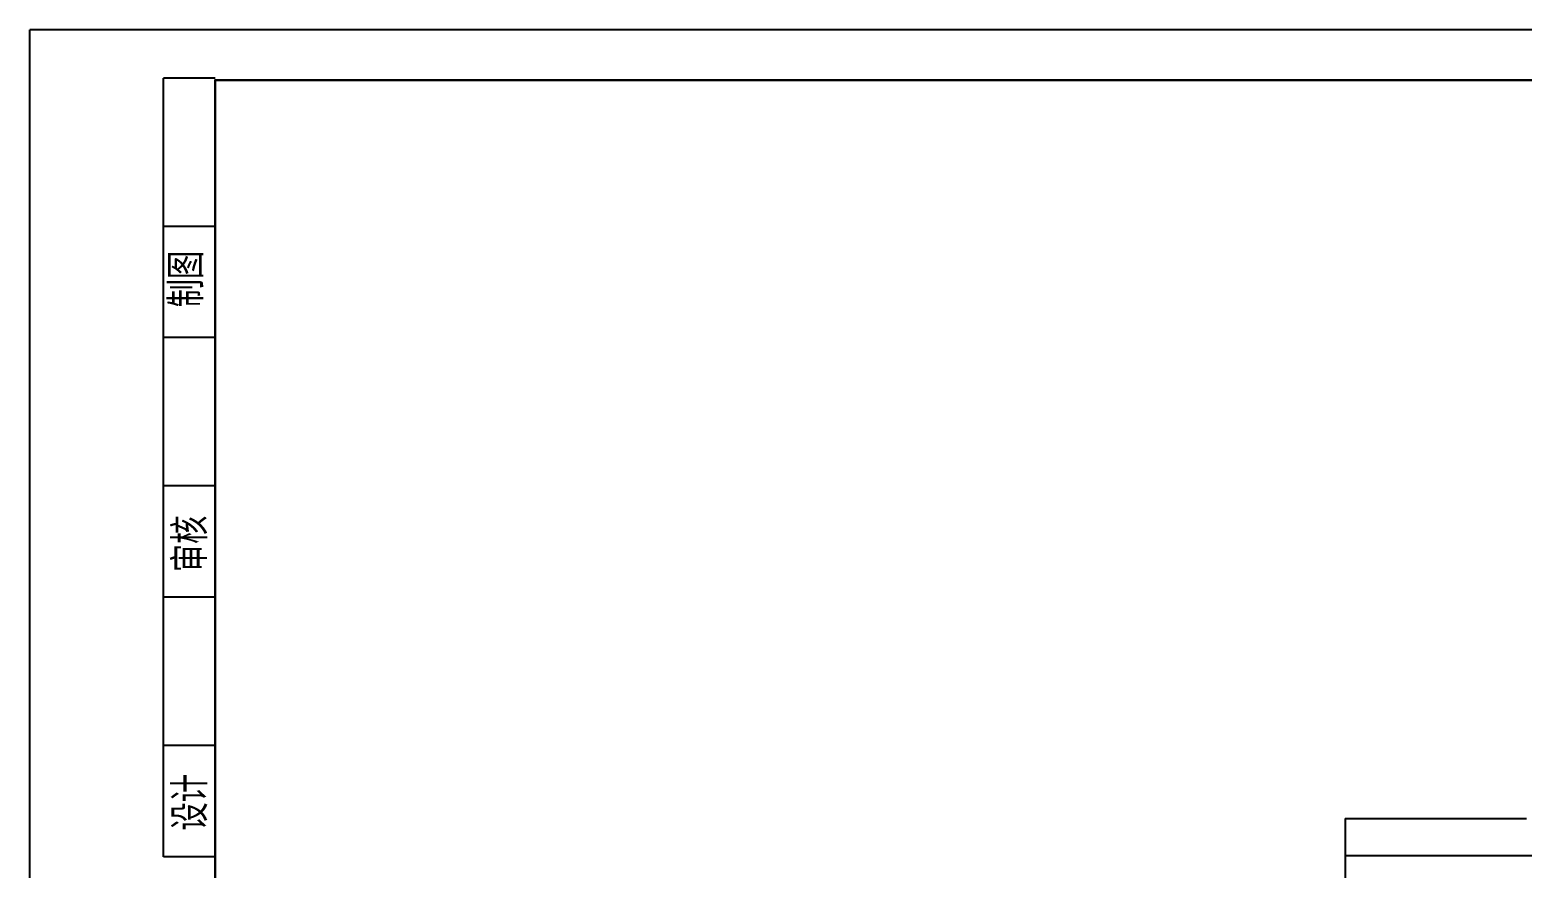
# Model space of a CAD drawing. Extents: x -1292 to 2908, y -1090 to 1828.
# Drawn here: x -1292 to 720, y 697 to 1828 of the extents above; entities that cross this region are included whole.
import ezdxf

# ---------------------------------------------------------------- set-up
doc = ezdxf.new("R2010")
doc.units = 0
doc.header["$MEASUREMENT"] = 0
doc.layers.add('TEXT', color=41, linetype='CONTINUOUS')
doc.layers.add('TK', color=1, linetype='CONTINUOUS')
doc.styles.add('STYLE1', font='simsun.ttf', dxfattribs={"width": 0.7})

msp = doc.modelspace()

# ---------------------------------------------------------------- linework, layer by layer
at = {"layer": 'TEXT', "linetype": 'CONTINUOUS'}
for p, q in [((481.1, 764.1), (725.7, 764.1)), ((481.1, 764.1), (481.1, -310.6)), ((481, 714.1), (800.5, 714.1))]:
    msp.add_line(p, q, dxfattribs=at)
at = {"layer": 'TK', "linetype": 'CONTINUOUS'}
for p, q in [((2907.9, 1827.7), (-1292.1, 1827.7)), ((-1292.1, -1090.1), (-1292.1, 1827.7)), ((-1042.2, 1762.6), (-1112.1, 1762.6)), ((-1112.1, 712.6), (-1112.1, 1762.6)), ((-1042.1, 1759.9), (2807.9, 1759.9)), ((-1042.1, -990.1), (-1042.1, 1759.9)), ((-1042.2, 1562.6), (-1112.1, 1562.6)), ((-1042.2, 1412.6), (-1112.1, 1412.6)), ((-1042.2, 1212.6), (-1112.1, 1212.6)), ((-1042.2, 1062.6), (-1112.1, 1062.6)), ((-1042.2, 862.6), (-1112.1, 862.6)), ((-1042.2, 712.6), (-1112.1, 712.6))]:
    msp.add_line(p, q, dxfattribs=at)
at = {"layer": 'TK', "linetype": 'CONTINUOUS', "const_width": 2.5}
msp.add_lwpolyline([(-1042.1, 1759.9), (-1042.1, -990.1), (2807.9, -990.1), (2807.9, 1759.9), (-1042.1, 1759.9)], dxfattribs=at)

# ---------------------------------------------------------------- texts
at = {"layer": 'TEXT', "linetype": 'CONTINUOUS', "style": 'STYLE1', "width": 0.7}
for s, p in [('制图', (-1062.5, 1453.4)), ('审核', (-1057.3, 1096.3)), ('设计', (-1057.3, 747.9))]:
    msp.add_text(s, height=40, rotation=90, dxfattribs=at).set_placement(p)

doc.saveas('drawing.dxf')
